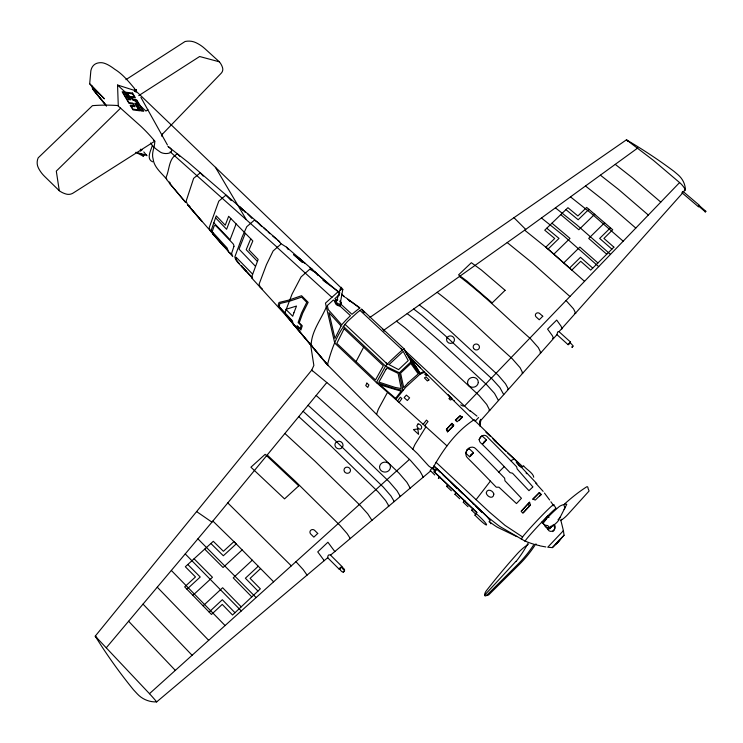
<?xml version="1.0" encoding="UTF-8"?>
<svg xmlns="http://www.w3.org/2000/svg" width="743" height="743" viewBox="0 0 743 743"><rect width="100%" height="100%" fill="white"/><g stroke="black" fill="none" stroke-linecap="round" stroke-linejoin="round"><path stroke-width="1.11" d="M467.041 450.267C467.087 449.515 469.836 448.075 469.297 449.459M136.08 89.819L136.09 91.946L134.353 90.971L136.08 89.819L134.353 90.971M478.901 439.717L481.473 436.187A24.63 13.207 39.8 0 1 481.966 436.104L482.383 436.54M89.689 83.783L104.299 98.726L89.689 83.783L90.832 70.957A89.132 26.999 50.8 0 1 101.299 62.691A39.769 12.074 51.4 0 1 114.728 69.257C122.632 74.077 128.604 81.451 134.502 88.473M337.814 299.754A4.662 4.226 5.5 0 0 336.56 299.624L335.019 301.528A4.653 4.217 5.7 0 0 339.848 305.93L350.455 315.645L346.517 319.574A5.6 1.226 -46.7 0 0 345.709 320.382L341.687 324.802L328.257 309.599L327.319 305.568L333.356 300.005L335.019 301.528L336.505 300.191A4.653 4.217 5.5 0 1 337.136 300.218M336.56 299.624L336.505 300.191L334.833 298.667L339.003 294.915M335.074 300.961A4.653 4.217 5.7 0 0 339.904 305.364L339.848 305.93L341.39 304.026A4.662 4.226 5.5 0 0 339.997 300.896M683.114 191.508L699.572 205.467L698.42 206.74L698.801 206.257L705.367 211.857L705.85 211.263L699.339 205.727M233.924 246.416L231.612 253.4L232.754 256.567L213.185 234.11L212.266 231.389L214.058 226.197A2.823 1.597 60.2 0 1 214.616 225.593L214.801 225.538A2.508 1.337 58.9 0 1 216.362 226.299L232.791 243.453A2.517 1.43 59.7 0 1 233.543 244.568L233.683 244.874A2.814 1.597 59.7 0 1 233.924 246.407M705.172 212.015L705.85 211.263M434.711 474.944L430.151 470.403L432.51 467.579L435.574 470.514M479.495 425.405L480.563 419.34L479.987 426.213M479.569 425.21L480.442 420.241L480.712 421.81M342.811 289.389L340.183 303.72L339.57 304.268L337.294 303.339L336.375 301.853L340.563 287.903L341.186 287.346L342.811 289.389L342.179 289.956L340.563 287.903M161.798 136.285L162.206 134.074M536.316 544.136L535.48 544.155M451.373 490.789L446.654 486.368L447.546 485.04M459.694 498.739L454.957 494.309L456.351 492.451M551.408 526.462L549.857 528.765L547.814 529.062M552.198 525.403C551.566 529.406 546.021 528.199 544.498 525.431M542.752 523.248L543.532 521.502L545.26 520.667M338.938 295.621L339.783 292.519M340.34 290.448L341.186 287.346M471.573 454.967L469.585 456.778L470.876 455.199M376.506 414.538L378.187 409.634A56.96 9.39 -46.8 0 1 379.719 406.662L387.53 392.323L376.404 382.58L334.749 343.08L325.453 303.144L338.325 291.553L322.926 280.232M469.502 449.004L473.458 452.728L471.099 455.608M468.044 506.726L463.298 502.287L464.709 500.438M482.486 436.234L486.433 439.94L482.662 443.989L484.436 441.593M143.798 151.906L146.882 155.742L146.185 155.064M475.557 514.007L471.675 510.283L473.096 508.444M451.939 423.361L446.385 429.482L451.939 423.361L453.713 425.08L453.193 426.278L447.472 431.841L446.747 430.271M569.305 343.61L568.135 344.715L569.166 343.396M447.472 431.841L453.713 425.08M150.476 143.018L152.38 145.452C151.005 150.235 145.842 158.946 152.612 161.825M434.228 471.703L476.904 512.475L476.003 513.385C490.185 525.923 490.306 530.725 474.991 515.205L476.783 512.698L434.126 471.935L437.116 468.87L486.832 516.413L490.361 520.945L489.098 521.391M230.739 218.433L226.596 229.29L215.581 217.82M569.37 343.182L570.095 342.56L573.234 345.997M455.515 420.622L460.066 415.848L462.462 417.046L459.025 420.612M236.116 223.912L230.061 239.748L213.835 222.835M223.206 245.394L212.814 233.98L211.244 230.209L216.259 215.86L225.25 225.213L228.658 216.306L245.301 233.283L239.032 249.1L255.425 266.263M341.39 304.026L339.904 305.364M250.725 238.791L246.202 249.694L257.394 261.35M326.344 306.998C321.069 319.536 311.271 331.527 311.168 345.486L312.515 346.387M437.116 468.87L434.126 471.935M446.933 445.837L395.796 399.511L405.697 387.27L419.86 374.305L411.12 361.683L404.025 348.811L361.692 309.209L357.885 312.069A6.018 1.31 -46.8 0 0 357.058 312.757L348.161 320.855A6.037 1.319 -46.7 0 0 347.287 321.728C337.053 333.663 331.369 349.674 327.44 364.757L384.075 421.987L417.668 453.797L428.776 466.028L432.073 468.396M340.099 568.636L339.245 569.249L340.229 568.024M564.095 509.447L564.903 507.84L563.742 504.543A5.136 1.068 -17.5 0 0 559.238 506.587A351.606 64.845 -19.3 0 0 544.303 521.354A33.769 6.789 -17.5 0 0 546.792 525.45L547.758 525.552L549.616 527.883A58.325 11.823 -17 0 0 558.801 519.877L566.723 504.395A3.111 0.65 -17.5 0 0 564.16 504.423M490.956 523.063L490.631 523.685L491.504 523.369M340.025 568.126C341.371 565.228 345.653 569.63 344.455 571.014M412.848 449.19L414.919 444.546L425.897 426.9M356.073 361.609L363.624 347.176M549.616 527.883L550.47 526.267M522.635 466.966L523.471 465.685C525.998 469.204 533.325 473.022 533.743 477.238M474.991 515.205L476.003 513.385M553.071 505.862L553.749 504.729L556.117 508.5A22.569 1.022 -46.7 0 0 548.715 515.001L540.913 523.016A22.569 1.022 -46.7 0 0 525.125 541.183L502.082 527.799A32.627 30.352 35.4 0 1 498.2 525.32L487.77 517.165L434.051 465.907M397.514 401.09L400.319 397.199L401.898 398.582L399.056 402.502M532.889 486.944L528.96 490.668L512.521 473.226L510.088 472.659L500.076 462.295A426.343 108.571 45.8 0 0 481.696 443.766C475.167 439.419 483.888 431.265 488.058 437.711A421.235 109.305 45.8 0 1 506.178 455.951L516.626 466.753L517.156 468.926L532.666 486.684M521.512 511.017L529.573 502.231L530.4 505.036L523.323 512.754M533.028 499.287L539.492 492.525L541.192 494.42L539.437 496.324M563.064 531.18L563.408 530.678L564.058 535.248L556.507 543.588L552.346 547.628L547.74 547.229L563.408 530.678L561.076 521.205M552.346 547.628L564.058 535.248M344.566 570.865L341.539 567.494M476.077 499.686L490.408 481.111M470.635 455.487L470.319 456.007L470.969 455.561M423.111 424.402L426.445 420.12L428.033 421.513L424.68 425.813M570.169 342.727L570.54 342.068L559.015 331.684L557.668 331.88L557.027 334.554L480.35 420.975M572.333 346.777L571.98 347.287L572.899 346.452M446.998 337.796L447.611 337.016A3.975 3.743 14.4 0 1 453.211 337.016A3.975 3.743 14.4 0 1 453.36 342.328L452.552 342.932A3.975 3.743 14.4 0 1 447.017 337.768M340.043 568.237C339.012 569.296 342.867 573.615 343.972 571.534M341.427 567.253L341.91 566.463L330.338 554.937L328.815 554.863L327.877 556.015L327.784 557.64L156.68 701.894A25.308 24.928 -33.8 0 1 137.446 694.046L133.452 689.745A482.904 424.318 31.1 0 1 95.234 636.147L311.735 370.107L313.862 365.435L310.37 343.182M343.628 571.608L343.201 572.184M568.98 343.61L568.924 343.981M106.333 647.72L211.95 522.153L326.799 382.534M572.463 346.628L572.147 347.102L572.556 346.777M439.726 476.579L438.37 478.455L439.512 477.665M470.477 455.468L471.155 454.874M471.879 454.632L472.715 453.509L471.461 454.54M484.157 442.057C481.39 445.503 487.687 439.02 484.77 441.416M559.507 540.142L560.12 539.409L558.55 540.997M682.055 192.799L682.52 193.115L559.015 331.684M683.179 191.88L685.39 189.892A21.919 19.662 18.2 0 0 677.876 174.633L674.04 171.392A496.268 491.021 31.8 0 0 626.423 139.833L369.958 317.41M557.306 542.279L555.346 544.452L557.863 541.87M559.544 540.17L557.027 542.678L557.584 542.158M559.107 540.588L561.058 538.415L558.244 541.313M528.227 544.415A33.212 15.547 -54.2 0 0 516.794 554.278A435.138 255.731 -57.8 0 0 486.424 590.648A4.82 2.201 -54.9 0 0 484.622 595.152L515.911 561.327M467.031 450.277L465.647 453.054L469.585 456.778M557.77 541.777L556.293 543.458L557.194 542.604M558.476 541.22L559.386 540.189L558.829 540.709M569.073 343.396L570.54 342.068M698.959 206.062L699.572 205.467M470.932 454.948L473.458 452.728M557.556 541.944L558.299 541.145M558.104 541.721L558.847 540.932M557.371 542.492L558.169 541.554M475.241 421.049L478.613 417.529M464.728 405.817L679.585 182.574L653.264 160.247L626.423 139.833L628.011 141.402M161.9 134.687L221.154 73.288A7.263 6.232 1.9 0 0 222.603 67.892A19.792 16.987 1.3 0 0 219.343 61.818L204.734 48.536A35.868 30.742 0.1 0 0 195.855 42.648A14.581 12.445 0.7 0 0 185.063 41.515L125.929 79.659M529.573 502.231L521.112 511.24L522.812 513.144L530.4 505.036M541.768 522.719L547.786 515.948A85.807 26.376 44.7 0 1 548.975 517.407M484.464 441.732L486.433 439.94M498.757 472.093L504.256 466.604M340.359 567.754L341.91 566.463M344.176 571.367L343.535 571.971M563.742 262.92L579.874 247.075L597.929 262.957M604.653 222.751L588.697 238.419L606.743 254.236M569.556 268.065L580.487 257.301L592.738 268.102M610.449 227.804L599.666 238.419L611.907 249.128M120.635 108.106L56.301 171.113L59.291 190.728A20.665 18.12 -6.8 0 0 66.368 194.109A7.625 6.696 -7.3 0 0 73.093 193.078L154.795 141.17A54.768 18.482 50 0 0 138.309 123.979L117.626 105.534A90.256 42.332 8.6 0 0 92.448 105.664L38.172 157.86A15.259 13.3 -7.4 0 0 38.339 167.834A37.159 32.376 -6.3 0 0 44.589 176.397L59.291 190.728M548.083 249.044L559.015 238.41L546.755 228.222M553.86 254.162L570.002 238.392L551.956 223.188M594.781 214.16L578.825 229.763L560.77 214.634M588.948 209.275L578.165 219.761L565.934 209.628M464.904 500.977L463.298 502.287M456.583 493.018L454.957 494.309M406.375 353.176L404.025 348.811A18.222 3.288 -46.8 0 0 402.715 349.786L402.251 350.148A18.222 3.288 -46.8 0 0 398.267 353.612L391.793 359.658A18.259 3.297 -46.7 0 0 387.577 363.866L387.057 364.423A18.259 3.297 -46.7 0 0 385.533 366.095L376.404 382.58L395.731 388.951L402.938 390.326L399.325 372.782L411.12 361.683M260.579 568.571L250.103 578.37L260.356 588.827L232.531 615.018L222.241 604.393L211.467 614.461L184.663 586.868L195.474 576.94L185.332 566.742L213.297 541.303L223.429 551.287L233.952 541.619L273.628 581.815M209.127 612.037L222.343 599.712L234.974 612.724M258.258 566.222L245.376 578.23L257.97 591.075M203.136 605.824L222.631 587.732L241.215 606.845M252.304 560.176L233.228 577.887L251.793 596.889M192.948 595.264L212.461 577.283L194.062 558.801M242.181 549.894L223.076 567.503L204.687 549.133M186.985 589.19L200.238 577.005L187.784 564.513M472.771 509.447L471.675 510.283M236.255 543.885L223.337 555.764L210.891 543.495M96.757 637.819L95.234 636.147L149.473 693.683L409.439 459.397M447.778 485.569L446.654 486.368M539.492 492.525L532.685 499.064L535.266 500.067L541.192 494.42M330.375 555.281L430.671 470.904M462.462 417.046L457.103 421.783L455.329 420.074L460.066 415.848M510.812 460.716L513.719 459.239M136.238 152.51L143.204 156.151L144.43 155.157M140.418 151.163L142.266 149.668L140.316 149.269M147.894 109.546L145.99 111.078L117.552 85.073M637.773 147.987L525.719 229.42L384.038 330.05M138.737 95.633L199.644 56.514L219.343 61.818M525.125 541.183L525.635 541.025M546.04 519.589L543.774 521.224L543.56 523.248M521.772 538.861L521.215 539.009L523.416 535.861A23.683 1.133 -46.7 0 1 541.944 515.54A23.683 1.133 -46.7 0 1 553.749 504.729M453.462 400.319L454.196 400.551M452.32 399.186L450.36 400.013L448.883 398.527L450.834 397.719M423.947 371.556L420.213 373.153L409.579 357.077L420.259 367.794M486.628 595.208L488.597 595.013L519.645 564.123A54.555 24.538 -53.7 0 0 534.83 545.455M460.697 404.879L463.363 406.226M561.597 328.824L562.126 328.815L561.076 326.205L556.711 320.066L547.591 329.103L552.448 335.817L553.526 338.502L552.736 338.418M507.627 389.378L508.351 389.416L508.101 388.561L505.509 383.787L498.302 375.336L450.499 331.202L427.364 311.076L419.34 304.974M488.987 410.303L489.767 410.368L486.739 404.461L479.161 395.564L429.268 349.099L405.176 327.923L396.493 321.199M574.46 313.277L575.769 313.435L573.531 308.874L566.055 300.534M545.808 546.95L540.04 545.873M422.516 476.997L423.287 477.127L419.925 471.118L410.415 460.326L360.531 412.514L335.827 389.954L311.735 370.107L312.404 370.803M539.502 545.65L534.384 544.405A89.401 86.968 48.4 0 1 525.255 541.136M409.523 487.984L410.247 488.123L406.913 482.309L399.102 473.235L348.885 424.81L316.165 395.462M399.65 496.343L400.328 496.482L397.022 490.807L389.351 481.901L340.034 434.153L308.076 405.297M134.789 90.85L136.015 91.11L340.87 287.625M393.614 501.441L394.273 501.581L390.985 495.999L383.388 487.204L334.619 439.865L303.125 411.306M135.848 152.287L146.696 155.176M170.128 182.676L167.37 180.67L166.023 177.41C169.59 169.924 168.494 159.086 176.546 154.358L178.079 154.368L179.899 156.401M231.379 253.809L228.64 252.053L227.126 247.995L211.411 230.841M683.058 191.499L682.399 191.685L682.501 193.05M226.216 248.004L223.513 246.23L212.461 233.404M223.448 245.478L224.219 245.757M212.349 233.014L212.916 233.228M540.087 352.674L540.885 352.758L538.341 347.622L530.521 338.752C506.884 317.976 484.631 295.435 459.443 276.498M459.806 416.451L462.276 417.445M522.004 373.032L522.812 373.116L520.109 367.701L511.853 358.321C486.999 336.31 463.66 312.394 437.163 292.324M516.71 536.576L497.178 527.14A65.05 60.146 33.7 0 1 492.572 524.01L489.238 522.05M288.275 317.28L286.473 316.174M134.362 88.9L135.068 89.206L133.805 90.209L117.552 85.018L118.286 105.915M399.325 372.782L385.533 366.095L343.136 326.112M189.261 206.21L189.967 206.554M277.269 247.335L170.128 151.795M496.389 441.611L473.95 419.823C455.886 431.544 442.865 449.914 432.565 468.601L435.054 470.969M262.465 289.176L259.985 286.872L259.121 284.105L266.412 264.759L273.136 250.939L281.253 243.853L286.519 247.187L311.689 268.901L313.583 271.474M451.939 398.387L448.317 394.886L450.017 397.078M245.311 233.283L252.843 240.936L249.007 249.927L258.155 259.437L251.951 276.173L252.611 278.411L237.407 261.982L235.828 258.137L236.098 257.236L252.592 274.111M388.18 505.899L388.923 506.094L385.645 500.587L378.122 491.875L329.846 444.918L298.76 416.628M405.204 350.705L407.684 355.117M427.773 375.243L426.157 375.559L424.699 374.091L426.287 373.803M473.412 419.99L424.624 372.197L419.86 374.305L417.185 368.686L412.458 361.702M246.379 271.409L243.871 268.864M238.141 262.242L235.726 259.79L234.816 257.013L242.162 236.961L246.778 226.68L254.431 220.114L258.443 222.956L259.827 224.785M239.153 263.366L237.407 261.982M349.656 538.378L350.334 538.629L347.176 533.66L340.164 525.589L295.361 481.315L267.192 455.004M522.58 536.957L505.129 525.459L489.052 511.751L436.02 462.285M323.586 560.361L324.227 560.64L317.744 551.891L327.904 542.232L334.889 551.65M600.418 175.19L618.603 189.474L648.333 215.052M585.493 186.019L604.718 201.177L635.794 228.073M211.95 522.153L196.616 511.574M263.635 227.655L266.765 230.664M570.503 196.904L590.75 212.953L623.182 241.187M306.441 574.813L307.063 575.11L303.181 569.602L295.965 561.68M211.996 232.754L187.626 204.706L186.149 201.149L193.626 178.348L200.294 172.803L203.257 176.137M555.43 207.845L576.707 224.795L610.486 254.375M541.452 217.996L563.677 235.782L598.7 266.616M524.66 230.163L548.018 248.979L584.537 281.337M507.209 242.562L531.895 262.576L569.937 296.503M242.831 210.223L239.72 206.888L259.604 223.968L261.647 226.634M247.818 213.91L251.868 218.358M615.278 164.379L632.414 177.828L660.787 202.105M241.986 208.848L245.134 212.219M470.189 410.712L476.95 416.08M345.523 297.423L360.002 307.927L356.473 310.583A5.591 1.226 -46.8 0 0 355.702 311.215L351.941 314.298L341.334 304.593A4.653 4.217 5.5 0 0 340.712 302.382M347.9 299.383L359.445 307.825M187.626 204.706L189.112 206.145M413.656 309.014L421.838 315.273L445.215 335.66L492.2 379.088L499.872 387.558L503.726 394.626M407.183 313.611L415.551 320.047L439.197 340.731L486.739 384.781L494.541 393.4L498.46 400.561M311.689 268.901L309.97 267.731L338.892 292.38M682.185 192.939L698.42 206.74M268.214 232.169L269.978 233.673M272.625 235.93L276.145 238.94M277.91 240.444L279.674 241.949M284.894 433.475L314.698 460.911L360.216 505.463L367.739 513.812L371.974 520.388M241.076 207.975L187.914 162.104L167.983 146.436C178.329 153.012 164.054 155.9 159.29 151.303A32.516 17.46 63.7 0 1 154.024 147.198L152.38 145.452M257.784 222.566L279.108 241.196L280.919 243.63M387.53 392.323L395.796 399.511M341.557 294.089L344.613 296.763M348.486 300.153L350.194 301.649M341.808 294.609L344.418 296.884M403.932 349.563L470.161 411.269M556.711 334.406L568.135 344.715M227.776 502.909L291.321 565.869M331.898 297.339L277.13 247.447M212.86 521.047L236.181 543.811M400.886 348.532L402.455 349.99L360.058 310.435M521.549 467.393L516.246 462.044L518.92 465.601L521.549 467.403L536.855 483.665M485.922 432.231L490.083 436.132M492.581 438.472L522.589 466.567M494.123 440.283L505.788 451.205M507.45 452.766L518.28 462.898M433.893 466.232L439.317 471.378M197.917 538.851L256.121 597.586M539.112 493.092L540.932 494.801M344.919 324.236L387.354 364.098M451.419 424.597L453.193 426.278M525.719 229.42L513.961 217.699M185.239 553.925L241.308 610.941M385.784 362.63L387.344 364.107M442.949 474.842L446.831 478.548M450.472 482.021L456.926 488.625M458.803 489.962L462.759 493.751M432.64 468.48L434.831 470.56M475.501 505.983L481.78 512.326M171.345 570.457L225.092 625.56M157.275 587.193L208.69 640.336M143.037 604.133L192.112 655.289M327.626 283.334L311.224 268.743A171.744 43.781 -45.2 0 1 312.199 269.375L314.085 271.743M327.477 557.519L339.245 569.249M424.624 372.197L406.839 354.058L413.071 362.64M128.623 621.269L175.339 670.4M526.1 473.087L526.741 473.746M535.722 483.164L543.133 491.364M439.457 471.536L439.865 472.019M252.267 277.51L241.521 265.78L242.589 267.786M149.473 693.683L149.482 693.702A15.334 1.245 47.6 0 1 156.68 701.894A15.529 1.272 47.6 0 1 156.216 701.466M166.497 179.007C161.5 173.008 154.107 167.324 153.151 159.151C151.154 152.77 154.897 147.225 154.795 141.17A70.938 25.346 50.8 0 1 153.504 140.371M285.934 315.543L251.487 277.761M188.323 205.523L202.105 221.618L187.747 204.845M317.419 274.576L315.394 272.179L309.757 269.217L301.064 276.925L292.045 294.126L285.024 312.562L285.804 315.218L321.747 357.847M323.214 359.584L328.332 365.658L285.804 315.218M169.562 183.345L185.741 202.514L168.94 182.564M327.784 365.333L293.364 324.245C290.03 316.852 282.164 311.986 278.198 305.048L279.006 302.494L288.739 300.107L301.574 295.714L308.159 302.345L302.717 313.165L299.234 322.75L302.271 325.787L300.878 330.096L297.897 327.022L298.203 329.799L292.937 323.567L292.454 320.883L279.229 306.757L279.832 303.553L289.835 301.129L301.621 297.144L306.766 302.336L301.5 313.026L298.119 322.49L301.166 325.527L300.088 328.675L297.079 325.629L297.265 328.536M106.425 106.008L94.194 91.092A4.532 1.328 51.5 0 1 92.141 87.33L91.937 85.9M105.627 104.791L92.624 88.705L106.37 105.794M231.194 200.591L225.937 195.112L218.795 201.139L209.145 227.804L210.715 231.565M544.461 493.055L549.634 499.993M317.614 274.771L318.06 275.477M286.519 247.187L288.265 249.564M473.375 504.181L473.022 503.652M550.888 501.766L552.773 504.423M411.018 361.247L418.578 372.132L416.294 367.339M140.882 97.342L167.454 145.024M361.692 309.209L363.494 312.181M363.476 311.057L364.497 312.757M215.442 167.296L246.202 219.445M554.547 524.744C557.464 529.322 550.414 534.393 547.712 529.23A85.956 26.014 44.7 0 0 541.935 521.967M382.979 329.307L384.094 331.239M446.636 428.878L447.639 431.442M528.403 503.995L529.35 506.615M474.415 420.055L474.545 420.789M135.644 89.949L136.09 91.946M143.046 154.442L143.204 156.151M528.134 543.124A55.484 24.222 -61.5 0 1 515.995 561.587M560.333 520.657A56.412 20.767 -72 0 0 568.321 513.952L589.088 491.002L588.038 488.3A4.662 1.662 -71.8 0 0 586.598 486.888A316.815 103.138 -68.7 0 0 565.442 503.206A32.181 11.582 -71.2 0 0 564.485 504.116M561.727 519.283A56.319 20.795 -71.9 0 1 560.724 520.091M533.465 545.223A54.666 24.547 -53.7 0 1 518.261 563.918L486.962 595.078A2.907 1.328 -55 0 1 484.659 595.394M560.528 516.608A58.279 11.907 -17 0 1 559.293 518.391M558.717 519.032A58.279 11.907 -17 0 1 558.058 519.682M553.136 524.827A4.523 4.179 39.1 0 1 552.643 531.607M339.941 301.463A4.653 4.217 5.5 0 1 340.359 301.899M679.585 182.574A13.105 6.798 44.2 0 1 685.39 189.892A13.253 6.947 44.2 0 1 684.777 189.734M141.737 154.256A6.26 1.83 50.7 0 1 141.124 154.238M493.854 494.049C493.371 499.946 486.823 496.695 486.201 492.85C487.25 488.002 493.138 490.594 493.854 494.049M478.288 382.608C477.22 389.146 467.282 388.617 467.551 382.023C468.619 375.512 478.538 376.032 478.288 382.608M390.446 467.588C389.183 474.22 379.209 473.17 379.552 466.613C380.834 460.01 390.772 461.041 390.446 467.588M293.894 312.784L292.733 316.258L285.86 309.357L296.513 306.042L293.894 312.784M466.901 450.137C465.61 452.598 465.22 455.868 467.579 457.902A423.361 104.085 45.9 0 1 485.755 476.3L496.25 487.194L498.952 487.204L516.496 503.578L521.447 498.284L504.98 480.795L504.608 478.158L494.578 467.774A426.928 107.159 45.9 0 0 476.189 449.199C473.848 445.874 468.712 446.794 466.901 450.137M302.41 262.307L293.634 254.598L302.41 262.288M366.866 383.128L365.76 385.552L367.766 387.391L368.881 384.967L366.866 383.128M341.102 325.982L334.963 338.446L328.963 312.636L341.102 325.982M344.093 328.74L336.83 343.368L375.475 380.007L383.332 365.77L344.093 328.74M385.905 369.494L378.893 382.106L395.035 387.4L401.183 388.57L398.118 373.376L386.824 367.906L385.905 369.494M418.012 423.965L416.86 425.869L417.167 426.696A3.13 1.709 48.1 0 0 419.879 429.213C421.56 429.649 422.33 426.733 421.067 425.693A2.991 1.904 49.1 0 0 419.628 424.374L419.219 424.169A3.241 2.062 49.1 0 0 418.049 423.974L418.049 423.974M395.573 398.378L379.97 384.837L401.146 391.208L395.573 398.378M408.251 382.673L403.709 387.623L400.598 373.144L410.86 363.494L418.207 373.905L408.251 382.673M404.461 397.319L404.155 397.709L407.35 400.514L409.616 397.839L406.356 395.081L404.461 397.319M342.551 447.054L341.919 447.825A4.096 3.789 21.1 0 1 336.17 447.62A4.096 3.789 21.1 0 1 336.115 442.196L336.95 441.621A4.096 3.789 21.1 0 1 342.542 447.082M389.016 364.618L398.582 369.633L408.213 360.587L403.208 351.374L389.016 364.618M542.771 316.267L539.251 319.759L536.223 317.02A2.638 2.443 19.5 0 1 536.056 313.546A2.638 2.443 19.5 0 1 539.743 313.546L542.771 316.267M613.904 247.14L590.713 270.099L580.729 261.285L571.822 270.071L545.799 247.159L554.715 238.494L544.74 230.191L567.931 207.687L577.887 215.953L586.664 207.418L612.715 229.763L603.929 238.429L613.904 247.14M505.091 290.309L492.2 302.884L466.901 281.049L458.552 274.891L471.359 262.706L481.408 270.034L505.091 290.309M317.753 533.455L313.843 537.133L310.75 534.059A2.796 2.656 24.3 0 1 310.75 530.27A2.796 2.656 24.3 0 1 314.661 530.391L317.753 533.455M298.76 485.848L284.55 498.878L250.92 467.198L265.158 454.326L298.76 485.848M428.952 379.914L427.364 380.955L424.448 377.908L426.111 376.868L428.952 379.914M417.835 428.962L413.433 429.575L418.588 434.349L417.835 428.962M132.551 93.07L125.883 92.234L129.839 98.921L128.78 98.782L124.796 92.095L122.14 91.742L129.031 103.388L132.839 103.881L133.991 105.766L130.174 105.274L133.034 109.927L139.795 110.8L135.737 104.252L136.842 104.392L140.919 110.939L143.705 111.301L136.573 99.766L132.709 99.283L131.567 97.37L135.421 97.853L132.551 93.07M132.57 93.878L126.886 93.163L130.852 99.841L128.78 99.571L124.824 92.903L123.124 92.671L129.003 102.599L132.821 103.091L135.022 106.686L131.186 106.193L133.016 109.156L138.765 109.89L134.706 103.333L136.823 103.602L140.891 110.159L142.665 110.391L136.601 100.565L132.737 100.082L130.545 96.441L134.39 96.924L132.57 93.878M302.048 261.155L297.989 257.273L305.187 263.561L302.048 261.155M473.644 348.495A3.167 2.972 17 0 0 479.086 348.495A3.167 2.972 17 0 0 476.198 344.009A3.167 2.972 17 0 0 473.644 348.495M344.464 471.656A3.269 3.046 23.4 0 0 350.074 471.851A3.269 3.046 23.4 0 0 347.185 467.133A3.269 3.046 23.4 0 0 344.464 471.656"/></g></svg>
